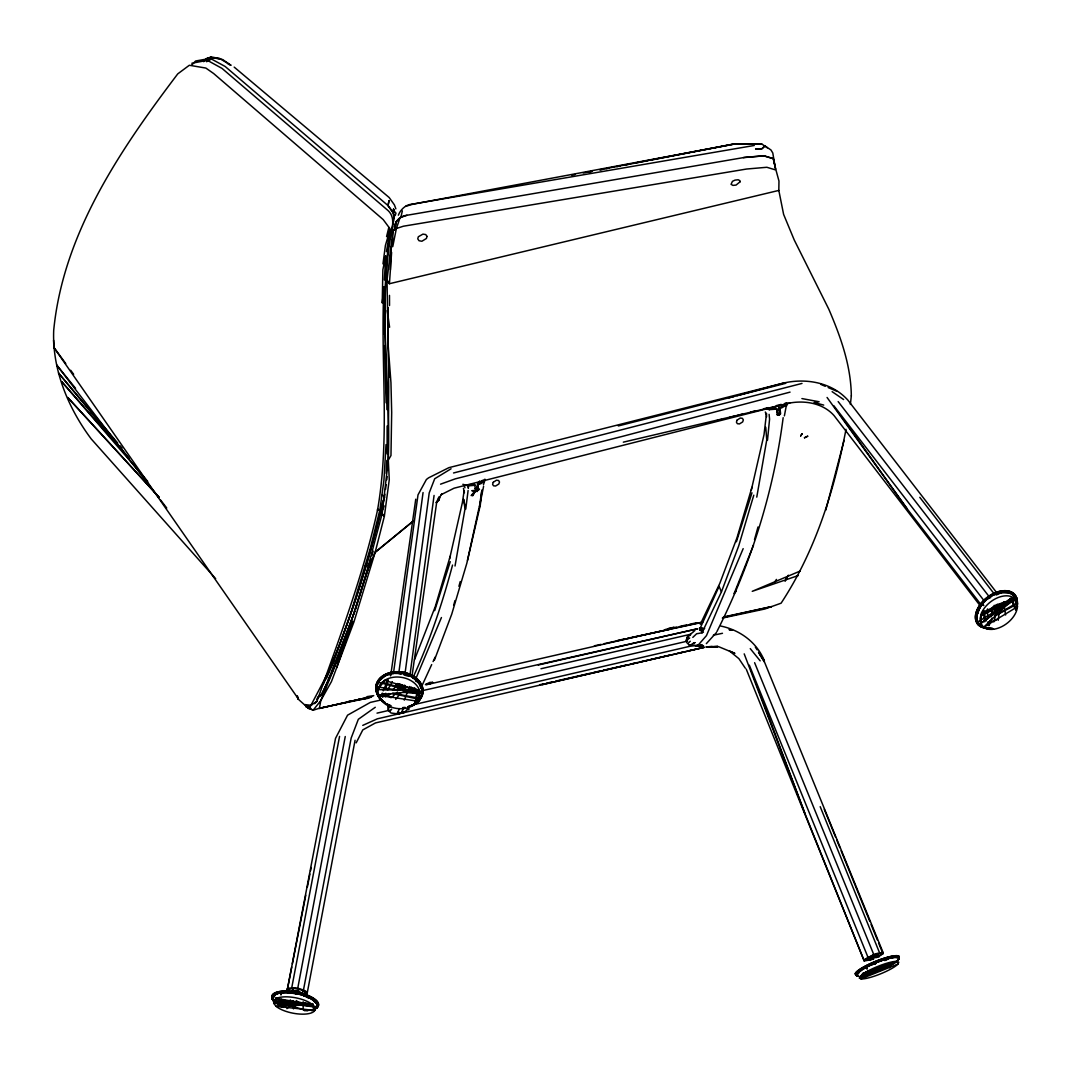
<?xml version="1.0" encoding="UTF-8"?>
<svg xmlns="http://www.w3.org/2000/svg" width="1071" height="1071" viewBox="0 0 1071 1071"><rect width="100%" height="100%" fill="white"/><g stroke="black" fill="none" stroke-linecap="round" stroke-linejoin="round"><path stroke-width="1.5" d="M400.019 217.734L396.15 221.67L395.079 228.926L392.829 231.403L392.762 246.598L396.337 228.685L400.019 217.734L406.993 215.271L744.84 157.37L763.998 155.79L773.329 158.575L775.672 169.191M858.206 976.109L856.331 975.092L857.228 973.325L865.997 967.381L867.122 969.094L866.305 967.207C876.373 962.668 887.069 956.872 898.368 957.461L899.051 958.291L897.873 960.486L899.252 957.434C894.365 956.698 888.689 957.461 884.78 960.62M392.829 231.403L387.033 280.053L388.733 386.872L388.291 460.102L389.282 479.634L384.355 516.316L375.104 552.516L366.389 572.998L351.475 620.578L336.294 663.029L320.724 700.688L319.479 708.212L313.107 710.234L306.105 706.74L305.222 704.49M851.311 395.828L851.311 395.668C850.963 365.452 840.561 336.655 828.807 309.198L794.24 239.984L783.611 214.387L778.818 190.424L778.965 181.039L775.966 170.035L766.849 167.277L746.567 169.031L403.379 226.222L395.079 228.926L394.409 226.771L396.15 221.67L394.396 230.265C393.9 222.326 399.108 216.074 406.993 215.271M309.787 998.025L303.039 995.387L303.361 994.705L286.787 992.522L280.562 992.255L272.422 996.043L272.503 999.23L273.761 1001.439L282.583 1007.075M390.393 269.772L390.687 249.409M397.475 685.4L397.622 683.539L401.21 685.132L400.915 686.926L395.574 685.427L397.903 687.97L395.48 685.132M381.691 699.832L370.338 702.402L347.566 715.174L335.531 738.334L286.961 991.465L291.74 967.006M306.882 994.852L355.077 740.275M311.875 1010.703L317.056 1007.972L317.458 1004.799C309.613 993.875 293.615 992.415 281.097 992.897L280.963 995.039L280.789 992.964C277.376 993.446 271.378 994.932 272.556 999.604L280.067 1006.03L280.388 999.471M466.822 484.828L468.388 485.846L468.322 488.322L468.255 485.846L466.822 484.828L474.64 484.48L475.698 490.371L471.842 490.719L476.956 490.759L479.513 489.367L477.452 487.359L477.72 483.744L476.997 491.616M383.472 291.714L383.994 286.881C380.111 361.195 390.433 436.218 377.541 510.01L379.897 509.769L383.954 480.103L386.029 444.585M387.849 469.941C391.866 386.243 375.56 301.246 394.141 218.538L393.833 213.798L388.023 205.578L225.164 66.482L210.277 58.396L195.591 61.007L191.589 65.184M994.477 593.923L987.569 598.113L981.759 603.723L976.658 615.464L976.832 622.01C976.672 630.35 1010.997 630.819 981.705 626.856C968.934 616.401 984.062 599.586 994.477 593.923L1001.653 591.674L1001.773 592.491L996.284 594.994M777.292 413.045L777.292 410.903M311.889 1010.435L317.418 1007.436L317.886 1003.969L311.567 998.815L303.16 995.294L310.242 997.436L317.404 1004.424L317.19 1007.383L312.719 1010.328M386.243 473.489L386.805 460.436M387.1 453.917L387.153 425.977M870.629 959.777L864.23 960.995L804.99 813.639L744.198 653.859M879.318 956.216L882.959 953.739L883.026 952.387L763.784 660.285M384.369 280.04L385.707 255.996L382.976 263.868L385.413 245.393L390.219 229.033L383.204 219.595L213.624 73.511L205.846 68.062L189.326 65.264L177.759 73.872C120.514 149.485 63.162 233.304 53.711 330.256C52.01 369.2 68.196 408.225 91.289 439.016L215.659 578.675M1017.289 605.115L1017.383 603.468L1015.669 610.149C1019.9 602.826 1016.647 593.548 1008.226 591.62L1001.84 592.223L1008.306 592.25M894.968 962.213L883.401 968.987L868.38 974.543M391.611 252.381L389.429 283.721L778.818 190.424M477.371 491.268L477.894 483.664L482.713 481.307L483.409 479.915M851.311 395.895L850.387 404.45M477.331 491.281L477.894 483.664L478.188 488.978M389.871 262.556L390.406 256.049M390.661 252.796L391.531 246.29M476.983 491.214L477.278 487.974L476.1 489.152M389.951 261.86L390.406 257.08M390.875 252.301L391.491 245.928M784.374 415.896L786.783 403.218L784.989 403.379L785.07 404.396L782.392 406.445L779.233 407.623L779.956 412.63L779.728 410.032L778.751 413.111M767.492 440.208L769.58 419.122L769.098 414.33M383.123 294.94L382.24 302.999L382.869 269.705L385.707 255.996M477.023 491.361L477.894 483.664L477.452 487.359M783.155 417.69C773.664 491.991 750.677 564.725 716.914 631.569M786.502 406.15L786.837 403.258L785.003 403.513M328.101 672.816C352.399 616.334 369.709 557.027 384.529 497.426L384.931 494.226M385.547 489.447L386.149 484.654M386.751 479.862L387.153 476.662M434.076 495.445L410.032 674.61M998.185 620.337L1000.341 603.803M393.418 673.619L418.011 494.856L426.405 479.5L428.547 477.853L448.923 467.652L783.611 383.057C806.075 377.876 832.02 382.467 847.911 400.166L996.632 592.598M398.948 671.892L423.058 492.553M405.119 672.856L429.217 492.874L434.706 478.75L451.078 468.777M390.955 673.806L415.749 499.193M398.907 685.815L399.041 684.864M404.825 685.36L402.642 688.091L400.313 688.506L403.392 687.113M412.027 675.975L436.821 501.362M468.107 490.478L465.751 509.086L463.596 499.26L465.028 508.752L455.028 566.01M314.499 703.66L316.922 701.344C339.293 638.356 363.042 575.636 377.501 510.198L377.728 508.671M855.729 974.945L858.005 976.283L855.729 974.945L860.013 970.179L865.529 966.899L887.283 958.143L887.23 958.853L893.187 957.487M390.232 673.298C381.557 675.948 373.351 684.757 377.528 694.249C377.688 698.051 391.129 707.208 381.704 700.474C371.101 691.826 377.849 675.801 390.232 673.298L406.19 673.686L413.419 676.899L412.991 677.608L418.426 682.267L415.535 680.969M411.411 705.856C421.693 702.777 425.508 690.045 418.948 681.692L413.192 677.421L418.587 682.187M417.302 689.965L414.999 703.955L408.252 706.753M386.444 251.672L390.125 229.944L386.577 236.637L388.84 227.413M756.769 497.131L766.756 439.873L765.738 427.209M845.996 429.324C834.389 490.183 815.339 551.096 781.094 603.187L764.841 608.997L722.349 618.074M479.179 483.516L479.634 480.986M287.001 989.122L291.767 987.676L339.561 736.379M289.371 988.386L288.728 991.652L288.688 989.617C294.016 987.208 300.67 988.814 305.141 992.322L306.922 992.509L303.481 989.992L297.765 988.172L345.25 736.527M303.481 989.992L351.168 738.066L358.33 719.297L375.278 707.275M292.37 963.739L305.771 895.236M307.364 887.083L309.907 874.043M310.55 870.777L311.192 867.51M292.825 992.161L292.878 988.051M292.222 992.188L292.852 988.921M293.561 992.282L299.679 992.897M293.923 992.63L294.177 991.318L297.47 991.023L299.264 991.786L299.438 993.955M295.114 992.148L295.368 990.836M297.216 992.335L297.47 991.023M299.01 993.085L299.264 991.786M302.383 993.861L303.026 990.595M305.811 991.09L305.181 994.357L305.141 992.322L306.761 992.402M391.986 242.555L392.535 239.77M786.837 403.258L786.489 405.066L781.817 407.797L779.969 408.399L779.233 407.623M272.275 999.069L275.153 1003.018L272.275 999.069L272.918 996.057M1016.325 608.154C1022.457 586.319 989.858 589.84 982.589 603.857L983.78 605.584L982.361 604.191M478.817 508.765L466.849 563.212L451.748 614.138L434.411 660.151M449.566 559.008L462.364 502.66L464.158 490.652L464.359 492.714L463.448 488.296M875.783 968.251L868.019 974.637L860.642 976.203L864.043 975.641L864.672 972.883M751.307 490.116L764.011 434.746L766.274 415.361L765.337 411.987M467.505 560.414L480.29 505.11L481.883 490.036L479.286 507.6L483.597 486.328M400.862 217.279L402.361 210.88M383.097 500.277C368.531 563.226 348.999 625.33 323.161 684.57M418.333 689.898L414.999 703.955L408.466 706.659M395.574 685.427L397.234 685.012L397.528 683.82M988.694 625.504L989.872 620.725M991.063 615.945L993.446 606.373M404.557 712.054L401.598 713.353L404.972 712.108L402.455 712.951L401.96 711.8L402.455 712.951L403.647 712.617L400.849 713.273L397.448 712.991L399.496 708.574M825.768 510.198L844.042 440.449M366.389 572.998L382.133 513.732L384.355 516.316L382.146 513.652L388.291 460.102L390.969 455.55L391.678 412.455L390.955 382.695L387.822 340.605M993.848 621.903L998.44 604.874M369.79 563.413L371.061 558.808M371.905 555.742L373.177 551.137M453.649 605.369L454.961 600.617M458.91 586.319L460.235 581.553M754.493 539.664L758.014 526.972M982.12 625.678L977.421 622.144C975.025 615.651 978.733 609.292 981.759 603.723M856.452 975.226L857.014 973.405L860.455 970.621L856.291 975.293L856.854 973.78M898.154 960.044L898.93 958.143M404.624 685.641L403.339 687.435M976.725 616.642L978.533 610.43M1015.87 608.596L1017.222 603.937L995.16 615.852M450.222 556.197L435.268 606.628L414.531 659.682M751.949 487.318L736.995 537.749L719.832 583.307L700.287 624.326M753.783 495.19L738.682 545.969L721.426 591.902L702.027 632.653L699.952 628.704L719.096 586.332L721.426 591.902M481.481 483.021L482.258 480.41M284.578 999.832L282.356 1007.142L278.393 1005.227L282.356 1007.142L293.454 1000.823M413.419 520.961L375.158 552.301L353.912 622.037L331.434 681.598L320.724 700.688L313.107 710.234M369.897 562.556L355.398 609.372L368.879 566.532M434.679 610.644L450.248 561.673M736.406 541.752L751.976 492.794M382.722 697.341L383.739 694.222M385.252 689.537L388.304 680.179M483.436 484.748L484.387 481.843M388.023 205.578L389.014 200.692L388.023 205.578L392.816 211.978L394.248 218.136M401.237 713.192L403.673 707.65M698.479 646.389L699.604 646.282L689.309 645.157L686.859 642.68L686.27 640.19L687.421 636.736L692.482 632.573M421.8 695.775L422.429 691.732M426.499 684.704L666.965 629.721L668.893 628.275L673.967 627.285L669.509 629.413L604.205 643.658M395.132 215.606L396.016 213.009M336.615 667.849L352.694 621.314L336.294 663.029M438.923 500.117L436.392 502.165L438.923 500.117L439.806 497.546M376.671 686.819C377.768 679.978 384.101 675.627 390.393 674.02L390.527 675.895L390.768 673.887C409.39 666.965 433.956 691.036 415.722 703.567M408.198 706.659L407.823 706.793C414.236 705.173 420.809 700.862 421.92 693.861M398.358 215.217C400.634 209.206 406.445 203.945 413.125 204.146L735.215 143.875L761.628 143.889L767.345 147.825M326.387 678.746L333.804 661.061L351.047 612.291L370.231 548.62L379.897 509.769L377.501 510.198M387.889 706.191L387.97 710.193L391.076 713.032L398.84 713.996L400.782 713.273L397.448 712.991L398.666 711.773M898.529 959.603L899.091 958.09L893.361 956.764L887.364 958.746L893.308 957.407M989.055 625.651L991.96 618.047M993.701 613.496L997.195 604.379M382.561 509.983L384.141 505.887M420.341 698.412L422.094 693.888M878.662 967.528L873.226 973.017L883.401 968.987L884.526 966.055M404.276 700.139L409.631 686.511M753.475 545.259L734.063 593.669L736.138 591.272M441.439 617.525L416.217 677.796M743.167 548.647L706.458 635.625L698.105 645.184L695.36 645.706L698.105 645.184M380.66 696.953L381.945 693.888M383.244 690.808L387.756 680.072M376.175 688.948L376.805 684.905M210.277 58.396L210.947 56.857L219.93 58.624L229.462 64.407M274.939 994.477L275.301 993.674L272.543 996.592M862.075 975.962L863.36 973.111M767.117 408.198L776.462 408.279L777.412 413.794L776.676 414.597L778.63 415.28L780.612 413.794L779.969 408.399M421.385 687.006L431.693 664.582M433.072 661.597L435.134 657.112M324.767 679.978L326.775 675.681M317.431 697.261L321.206 695.36L332.278 671.892M65.746 363.578L53.898 347.473L299.077 699.939L309.091 708.841L323.75 680.942M437.53 499.796L439.003 496.837M324.031 680.205L333.804 661.061M356.188 742.846L362.788 729.913L375.506 722.912L704.156 647.393M785.083 581.299L788.042 575.649M476.635 488.202L477.907 485.859M272.556 999.604L274.738 995.615M384.154 696.123L385.801 693.232M387.448 690.34L392.361 681.651M408.894 707.57L405.628 711.211M382.883 677.1L383.592 676.725M976.658 615.464L976.511 616.709M436.218 502.781L441.881 493.718M785.659 579.25L788.39 575.207M774.641 582.062L776.462 579.411M317.056 1007.972L317.418 1007.436M861.62 975.614L864.043 975.641L866.693 971.892M293.467 1008.882L298.314 1002.081M980.206 606.802L983.459 602.638M395.681 699.363L400.835 692.91M402.897 690.326L405.989 686.457M390.326 710.809L391.665 709.149M419.096 700.541L419.899 699.51M716.405 632.586L706.351 643.631M388.907 708.025L390.567 706.057M992.188 608.93L996.646 605.972L995.16 605.838M316.588 699.323L323.656 692.013L354.916 610.939L332.961 670.366L321.206 695.36M688.72 642.734L690.246 641.221M385.292 696.98L388.893 693.486M392.481 689.992L398.479 684.168M764.962 145.884L762.017 148.708L755.591 149.016L761.976 148.708L764.962 145.884L770.986 149.994L772.793 153.006L775.096 166.848M692.803 637.392L696.619 633.764L702.107 632.8M689.67 638.048L686.27 640.19M391.558 697.529L397.515 692M399.898 689.791L404.651 685.36M203.677 61.663L205.86 59.668L213.839 57.754L222.621 59.548L231.055 65.318L228.19 64.059M401.183 713.206L402.107 712.362M378.906 681.263L383.806 676.912M414.785 703.767L419.685 699.417L392.481 693.593M290.495 999.953L282.356 1007.142L281.432 999.243M883.401 968.987L897.217 960.901M859.893 970.982L865.529 966.899M868.019 974.637L864.043 975.641L870.08 970.554M692.709 632.332L694.892 630.524M286.921 1008.641L296.841 1000.488M877.176 955.881L877.939 954.783L869.384 958.063L871.633 958.331M856.291 975.293L858.701 973.311M375.158 552.301L413.406 520.988M857.228 973.325L860.682 970.567M897.003 960.968L889.385 966.002L861.646 974.503M995.026 607.726L996.646 605.972L994.142 605.396M272.77 996.646L275.729 994.397M317.19 1007.383L311.715 1010.355M207.854 57.673L205.846 59.186L210.947 56.857M407.971 709.886L409.202 708.962M386.952 696.632L390.888 693.74M396.136 689.898L402.696 685.105M864.043 975.641L870.522 970.942M978.974 624.594L997.677 611.554M1000.354 609.694L1015.04 599.452M864.297 959.643L873.749 954.502L883.026 952.387M870.268 960.392L874.846 957.273L878.93 957.086M403.285 712.791L402.549 711.171M896.119 961.852L879.853 970.46L861.566 976.016M311.969 704.598L316.922 701.344M871.607 958.813L871.084 957.514L872.37 956.671L876.172 955.868M887.926 966.832L895.49 962.401M292.329 990.876L297.832 990.38L301.54 993.098M1015 599.372L977.569 622.05L976.685 617.793M379.495 680.139L378.692 681.169M877.055 962.253L882.156 960.366M994.571 615.705L1017.263 602.786L1016.526 598.435L1009.953 592.517L1001.84 592.223M687.421 636.736L690.554 634.956M206.569 61.716L213.839 57.754M863.266 968.827L867.456 966.551M441.172 494.655L454.05 488.202L789.769 403.004M700.675 629.52L699.644 630.029L703.486 630.029M865.93 967.381L880.041 960.5M981.09 615.651L1014.906 599.238L981.13 614.634M891.34 957.742L893.361 956.764M699.604 646.282L701.197 646.188L701.036 644.622L701.853 646.067L703.031 645.599L700.514 645.8M991.8 595.945L996.619 593.629M988.064 598.756L990.795 597.498M362.761 725.388L377.327 718.828L694.825 645.144M800.251 571.004L752.244 591.326L798.35 575.515M862.998 973.378L868.996 970.835M365.358 698.627L319.479 708.212M275.461 994.29L280.562 992.255M863.159 973.499L878.541 967.461M881.607 966.243L889.305 963.231M863.106 973.566L887.484 964.168M897.391 957.099L899.252 957.434M875.69 963.057L872.811 964.101L875.877 963.405M440.556 484.172L455.269 478.857L622.84 436.272L790.063 392.12M994.785 594.606L1000.046 592.732M889.452 965.48L892.116 964.556M880.188 961.115L885.57 959.308M702.174 632.573L703.446 632.158M875.194 972.254L868.153 974.516L874.753 972.428M884.82 960.259L887.819 959.295M877.109 953.217L878.354 956.296L881.366 954.248L881.42 953.123L873.722 954.877L865.89 959.134L865.837 960.259L871.941 959M995.883 604.968L1014.799 599.024M992.241 607.592L993.741 607.123M367.929 698.292L373.725 695.628L367.259 696.605L364.555 698.412L367.929 698.292L354.769 700.447M405.614 206.342L413.125 204.146M387.18 674.824L392.16 673.418M728.936 397.863L733.782 396.565M736.968 395.681L783.611 383.057M699.591 629.721L704.531 628.396L699.591 629.721L703.232 630.176M618.315 425.95L785.712 383.311M453.528 472.98L801.992 383.431M716.673 420.635L721.519 419.417M729.579 417.382L734.425 416.164M737.651 415.347L742.498 414.129M750.557 412.094L755.403 410.876M763.476 408.841L768.309 407.623M776.381 405.601L781.214 404.383M988.292 622.251L996.057 620.296M870.91 964.931L875.583 963.806M623.322 442.162L789.822 403.017C805.379 400.219 823.09 403.298 834.014 415.535L980.862 606.641M687.649 641.087L412.79 704.879M540.975 668.746L690.554 634.286M377.005 713.139L390.018 710.14M542.14 684.73L704.102 647.326M319.359 708.493L364.943 698.051L318.971 708.426M538.244 665.011L697.77 628.744L422.242 690.675M539.677 684.757L542.93 684.021M546.197 683.271L552.703 681.785M555.956 681.049L590.148 673.271M593.401 672.521L599.907 671.035M603.16 670.299L627.579 664.743M630.846 663.993L637.352 662.521M640.605 661.771L647.112 660.285M650.378 659.549L669.911 655.104M678.05 653.243L684.556 651.77M687.81 651.021L704.089 647.312M701.866 622.184L666.965 629.721M722.912 617.485L771.455 606.628L724.05 616.856M876.065 971.625L878.327 971.129M701.853 646.067L703.486 645.706L701.197 646.188L700.233 644.929M594.405 645.8L600.938 644.381M665.198 629.534L676.644 627.071M679.911 626.361L686.457 624.955M689.724 624.246L696.27 622.84M617.739 640.404L624.286 639.012M627.552 638.316L702.737 622.251M871.084 957.514L872.865 957.541M311.233 1010.435L315.021 1009.551M713.353 635.197L722.483 633.296M571.807 175.202L575.087 174.573M583.267 172.993L591.433 171.414M599.613 169.834L602.879 169.205M606.159 168.575L630.685 163.836M633.965 163.207L733.715 143.969L761.628 143.889L735.215 143.875L651.409 159.994M588.956 172.003L592.25 171.373M600.47 169.794L608.676 168.214M616.896 166.634L620.176 165.992M623.469 165.362L648.116 160.623M191.856 63.243L207.346 60.324L222.018 68.397L386.711 209.407C398.439 218.377 389.59 233.572 388.492 245.152C381.691 299.76 386.484 354.796 386.912 409.617M412.201 204.173L754.279 145.469M358.544 699.39L361.757 698.841M364.97 698.292L371.383 697.181M1008.28 599.88L1014.759 598.796M348.195 701.518L351.489 700.983M278.099 993.326L282.209 992.67M873.655 958.759L871.901 958.572M365.251 565.702L368.558 565.247M390.339 673.927L398.144 672.427L406.19 673.686M1006.057 591.888L1008.226 591.62M705.776 647.018L712.081 646.362M402.589 707.61L405.146 707.382M857.51 972.883L857.014 973.405M743.314 157.624L763.837 155.857L773.249 158.736L775.685 169.084M468.388 485.846L475.39 485.27M689.309 645.157L691.21 644.996M765.658 408.894L769.487 409.631L777.211 409.055M280.709 992.911L287.577 991.96L297.47 993.794M708.172 646.951L718.012 646.415L706.673 646.991L717.784 647.018M1009.712 598.85L1014.719 598.609L1009.712 598.582M292.048 992.897L295.502 992.804M893.816 957.367L897.177 957.273M306.105 706.74L311.741 709.551M1001.773 592.491L1008.213 592.397M985.2 628.289L992.482 628.329M700.126 628.008L702.415 628.128L699.51 627.753M309.184 1003.862L273.761 1001.439L283.413 1004.063M212.406 58.021L219.93 58.624M402.442 692.281L418.681 693.606M291.767 987.676L297.765 988.172M311.607 705.307L306.145 704.772L310.416 707.677M308.997 1003.527L272.73 999.618L272.529 997.181M688.68 638.021L687.06 637.834L688.519 638.53M991.92 608.756L992.871 608.877M313.977 1006.941L273.761 1001.439L317.431 1006.847L317.244 1004.411L314.646 1001.171L310.51 998.359L307.471 997.61M378.291 687.06L399.296 690.34M404.142 691.09L418.694 693.365M983.995 628.061L987.89 628.69M275.729 997.703L278.915 998.226M462.846 484.293L468.255 485.846M287.671 992.71L290.75 993.245M801.911 398.573L819.114 401.759L814.08 402.495L823.719 405.092M875.958 957.876L874.391 955.841M392.722 693.218L418.721 698.105M307.618 996.887L310.242 997.436M295.395 993.5L301.192 994.785M475.952 489.219L474.841 488.523M418.801 693.031L378.25 682.267L376.51 686.792L377.38 689.711M402.776 673.431L408.064 674.864M286.64 1004.946L307.578 1010.636M398.117 673.244L401.09 674.114M404.062 674.998L408.533 676.296M382.093 682.2L418.734 692.937M720.89 626.066C740.061 630.109 756.983 642.359 764.413 660.901L758.964 652.627M784.909 404.517L786.489 405.066L785.07 404.396M405.989 674.409L411.411 676.564M303.16 995.294L309.894 997.998M718.855 646.764L734.893 653.404L729.391 650.927L738.87 658.638L745.269 668.143M387.18 704.116L390.888 705.655M820.948 384.435L825.272 386.296M828.151 387.541L836.812 391.263M399.055 683.686L418.868 692.509M386.939 704.089L390.527 705.816M1008.936 592.464L1013.233 594.552L1016.379 598.528L1017.437 603.87M382.24 693.165L390.888 697.663M410.956 686.966L419.176 692.134M978.278 610.43L977.903 611.153M832.127 391.665L843.613 399.537M413.192 677.421L418.948 681.692M314.807 1001.01L317.886 1003.969M482.713 481.307L483.449 481.896L482.847 481.04M414.156 687.649L420.622 692.83L416.914 689.523M234.188 67.112L389.161 197.519L394.396 204.869L395.868 208.858M379.75 698.252L385.734 703.513M477.412 483.838L478.148 484.614L481.013 483.637L485.043 480.759L484.882 479.139M159.191 497.279L67.727 397.488L159.231 497.466M113.513 440.583L61.757 381.704L147.704 481.401M1013.327 594.137L1016.607 597.899M976.832 622.01L980.621 626.441M382.36 494.896L384.529 497.426M416.9 680.205L419.819 683.646L420.796 688.037M378.773 697.034L381.704 700.474M117.73 443.059L58.477 373.016L128.908 458.027M119.885 445.616L122.04 448.16M750.249 648.611L760.169 660.847M75.572 388.345L56.669 365.024L158.602 497.439M827.066 397.461L907.043 508.685L981.451 605.235M838.151 401.585L989.457 597.042M919.802 497.332L994.209 593.883M984.584 601.38L833.76 405.655L907.043 508.685M160.637 500.077L166.755 508.029M769.487 409.631L768.764 408.68L769.165 409.577M387.033 280.455L389.429 283.721L387.033 280.053M70.686 370.285L73.658 374.315M779.246 415.16L778.296 413.781L777.854 414.865M755.336 647.112L757.157 649.869M779.849 414.624L778.296 413.781L778.63 415.28M418.989 682.843L421.452 687.917M401.076 686.083L401.464 686.886M872.37 956.671L873.467 959.281M1015.777 596.681L1017.182 599.988M976.765 620.591L978.171 623.898M1010.756 598.22L1015.054 608.649L1011.854 598.394M754.613 662.695L873.749 954.502M824.268 809.274L835.5 836.933M836.759 840.012L839.878 847.697M841.123 850.762L869.839 921.462M871.098 924.541L877.336 939.91M878.581 942.975L882.959 953.739M820.199 806.677L879.505 952.681M875.971 955.506L876.707 957.166M871.285 957.876L871.821 959.174M867.938 957.166L749.325 665.158L804.99 813.639M867.51 956.938L868.755 960.004M864.23 960.995L746.219 669.067M316.936 1003.259L317.819 1005.441M272.141 998.587L273.038 1000.769M312.197 1003.875L314.499 1009.739L312.826 1003.5M889.077 966.176L889.666 967.756L889.385 966.002M898.917 957.568L899.252 958.545M856.131 974.838L856.465 975.815M464.131 485.15L464.975 487.76M779.3 410.327L780.223 413.219M378.692 694.102L380.018 698.479M297.162 696.043L298.059 699.243L297.577 696.177M702.134 644.809L702.389 645.893M983.673 610.296L986.137 621.019M387.22 310.563L389.603 327.271M1003.46 601.982L1005.602 614.995M983.165 610.604L984.744 621.876M421.76 687.609L422.536 693.58M778.657 407.462L778.938 410.006M376.162 686.364L376.845 693.071M872.892 957.969L872.985 959.509M53.577 340.217L53.858 346.83M388.224 340.377L388.077 307.471L388.251 335.799M388.867 362.052L389.322 377.046M388.974 362.279L389.295 373.859M384.583 345.572L386.122 402.83M987.475 608.944L987.69 618.81M987.757 622.104L987.823 625.397M766.515 413.352L766.568 416.98M383.994 286.881L384.462 334.326M389.483 295.382L389.523 305.53M303.173 1001.773L303.173 1009.886M452.538 565.073A1322.136 455.456 77 0 1 412.67 678.264M984.718 628.021A23.723 15.128 -37.6 0 1 978.01 607.993A23.682 15.114 -37.6 0 1 1004.759 590.67A23.723 15.128 -37.6 0 1 1016.178 607.726M984.691 627.941A23.682 15.114 -37.6 0 1 977.997 607.94A23.723 15.128 -37.6 0 1 1004.812 590.697A23.682 15.114 -37.6 0 1 1016.111 607.672M416.673 702.643A23.723 17.605 8.1 0 0 414.932 677.126A23.723 17.605 8.1 0 0 381.089 677.18A23.723 17.605 8.1 0 0 385.199 702.696A23.682 17.578 8.1 0 1 381.115 677.126A23.682 17.578 8.1 0 1 414.919 677.073A23.682 17.578 8.1 0 1 416.659 702.563M415.508 703.433A23.723 17.605 8.1 0 1 412.951 704.812M415.494 703.352A23.682 17.578 8.1 0 1 412.951 704.731M304.311 1010.515A23.723 8.729 11 0 0 316.748 1000.997A23.723 8.729 11 0 0 286.265 991.13A23.723 8.729 11 0 0 273.627 1000.582A23.682 8.715 11 0 1 295.65 991.947A23.682 8.715 11 0 1 316.467 1007.958M277.068 1003.366A23.723 8.729 11 0 1 274.792 1001.706M315.209 1008.654A23.682 8.715 11 0 1 304.311 1010.422M277.108 1003.286A23.682 8.715 11 0 1 274.845 1001.626M883.749 967.528A23.723 4.445 -22.1 0 0 893.669 962.267A23.682 4.445 -22.1 0 1 883.709 967.434M874.632 971.263A23.723 4.445 -22.1 0 1 868.688 973.231M899.212 956.657A23.723 4.445 -22.1 0 0 875.944 961.223A23.682 4.445 -22.1 0 0 855.207 974.262A23.723 4.445 -22.1 0 1 875.944 961.223A23.682 4.445 -22.1 0 1 899.145 956.577M874.605 971.169A23.682 4.445 -22.1 0 1 868.661 973.137M273.815 1000.542L273.681 1003.286L276.037 1006.285A21.219 7.818 11 0 0 297.564 1013.876A21.219 7.818 11 0 0 314.794 1010.448L314.928 1007.704L312.571 1004.705A21.219 7.818 11 0 0 276.412 998.413L273.815 1000.542M981.638 612.746L980.782 623.523L983.66 627.231A21.219 13.535 -37.6 0 0 1003.996 625.41A21.219 13.535 -37.6 0 0 1017.45 606.748L1016.74 601.715L1013.876 597.993A21.219 13.535 -37.6 0 0 981.638 612.746L980.085 618.476L980.782 623.523L1013.876 597.993L1017.45 606.748L983.66 627.231L1013.876 597.993L981.638 612.746M477.104 489.327L476.956 490.759L475.604 489.688L476.836 490.772L476.314 489.634L477.104 489.327M419.524 690.621L417.744 701.251A21.219 15.744 8.1 0 1 396.35 708.4A21.219 15.744 8.1 0 1 378.358 695.119L377.983 689.604L380.125 684.489L384.543 680.393A21.219 15.744 8.1 0 1 419.524 690.621L419.899 696.137L417.744 701.251L378.358 695.119L419.524 690.621L384.543 680.393L377.983 689.604L419.524 690.621M393.539 209.14L392.816 211.978L393.686 209.434L394.824 212.433L393.539 209.14M426.981 236.383L426.419 238.472L421.88 241.256L419.015 240.721L417.757 238.833L418.333 236.758L422.938 234.121L425.763 234.576L426.981 236.383M737.089 420.127L736.42 422.161L737.357 423.701L739.472 423.929L742.672 421.907L743.341 419.886L742.39 418.319L740.248 418.038L737.089 420.127M493.262 482.298L492.593 484.32L493.517 485.806L495.619 486.02L498.818 484.012L499.514 482.017L498.564 480.477L496.435 480.223L493.262 482.298M335.531 663.244L332.425 670.915L335.531 663.244M860.227 976.283L859.424 978.077L860.99 978.907A21.219 3.976 -22.1 0 0 880.228 973.994A21.219 3.976 -22.1 0 0 897.98 964.034L898.783 962.24L897.203 961.41A21.219 3.976 -22.1 0 0 863.293 973.767L860.227 976.283M276.412 998.413L273.681 1003.286L312.571 1004.705L314.794 1010.448L276.037 1006.285L312.571 1004.705L276.412 998.413M475.711 490.411L472.485 495.846L475.778 490.464L471.2 495.619L475.711 490.411M802.112 433.715L800.68 435.91L802.112 433.715M740.074 181.802L736.045 185.082L732.899 185.39L731.065 184.332L732.444 181.334L735.054 180.102L738.187 179.767L739.967 180.691L740.074 181.802M863.293 973.767L859.424 978.077L897.203 961.41L897.98 964.034L860.99 978.907L897.203 961.41L863.293 973.767M432.63 682.347L429.913 683.914L425.401 684.583L429.899 682.374L432.63 682.347M807.681 436.218L804.468 437.785L807.681 436.218M694.878 642.627L692.268 643.912L694.878 642.627M875.944 963.083L872.811 964.101L875.81 963.137M732.444 629.976L729.271 629.694L732.444 629.976M764.333 661.717L758.563 652.4L764.333 661.717M864.043 974.476A23.723 4.445 -22.1 0 0 867.309 973.633A23.682 4.445 -22.1 0 1 864.016 974.382"/></g></svg>
